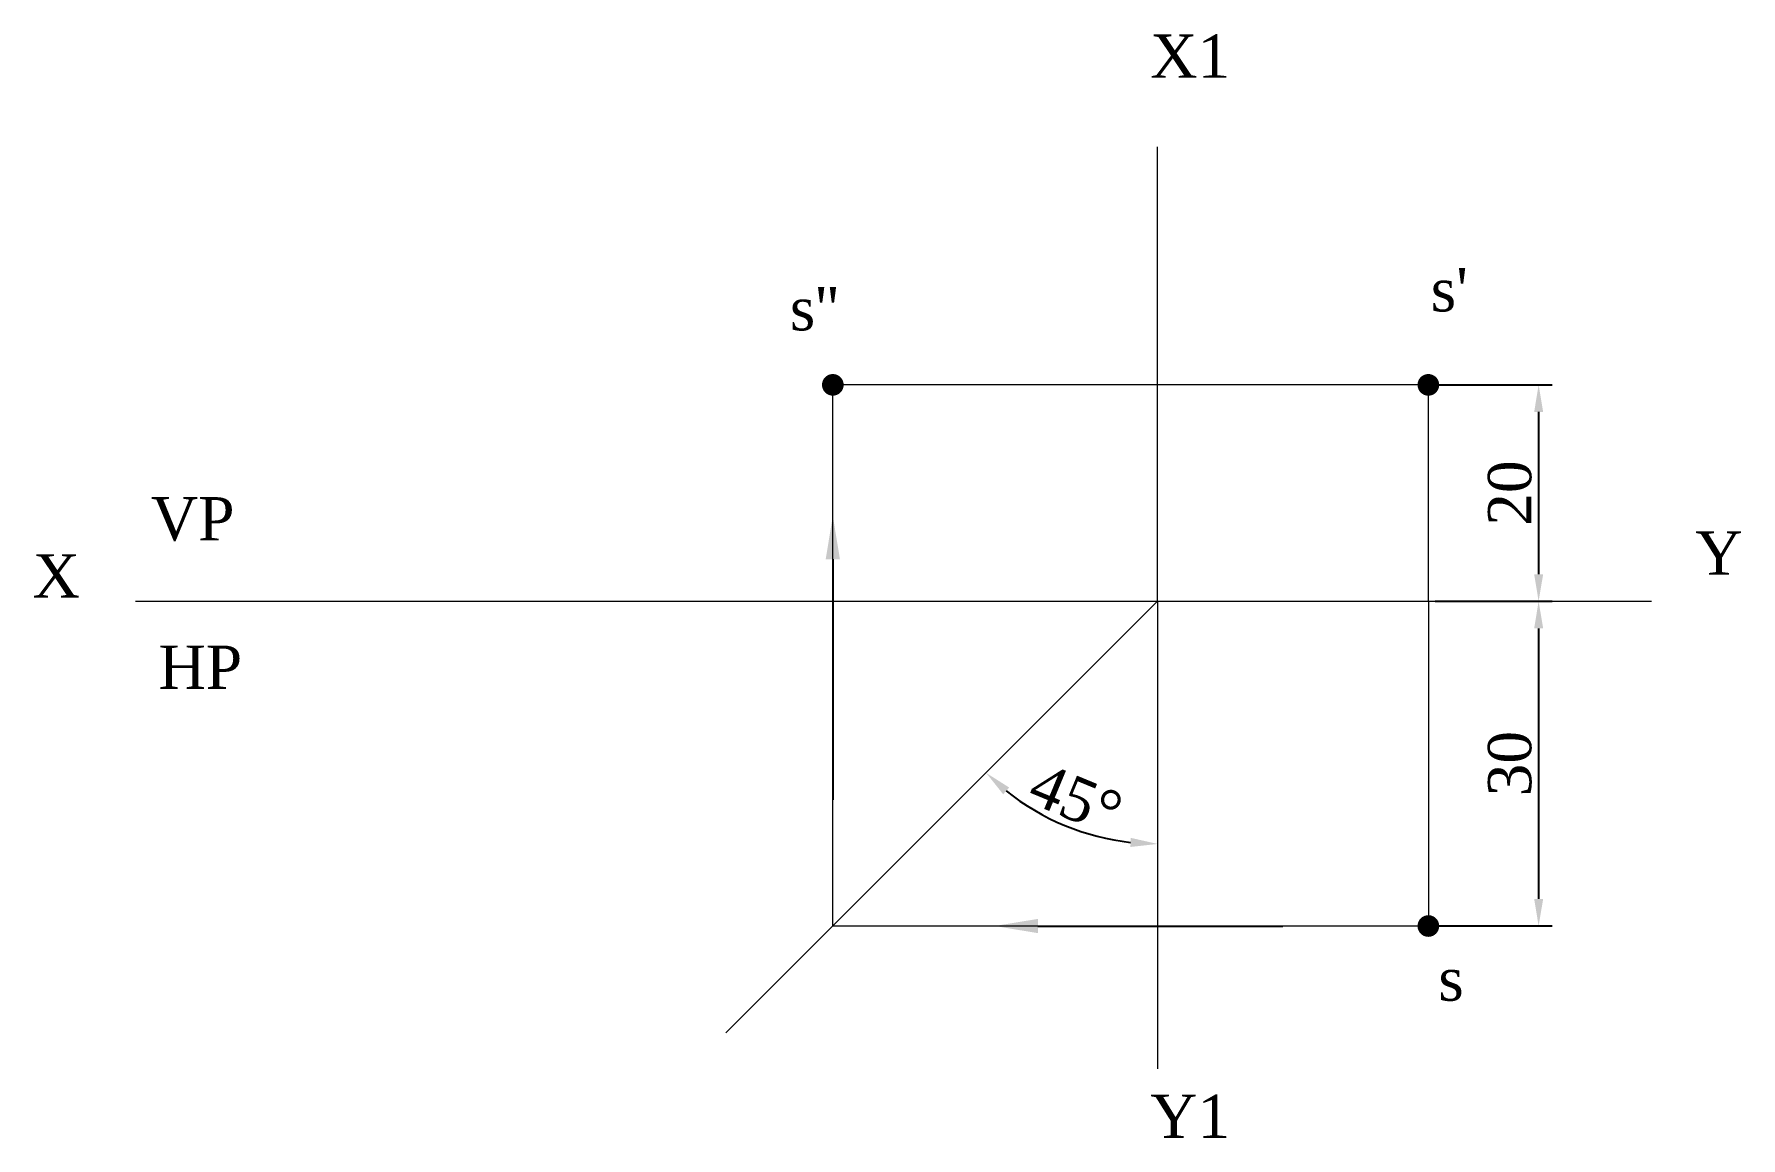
# Paper-space layout 'Layout1' of a CAD drawing. Header units: millimetres. Extents: x 43 to 200, y 35 to 137.
import ezdxf
from ezdxf import colors
from ezdxf.entities.mleader import LeaderData, LeaderLine
from ezdxf.math import Vec2, Vec3

# ---------------------------------------------------------------- set-up
doc = ezdxf.new("R2010")
doc.units = ezdxf.units.MM
for name, color, linetype, lineweight in [('PROJECTION LINE', 5, 'Continuous', 5), ('VISIBLE LINE', 250, 'Continuous', 50), ('XY LINE', 1, 'Continuous', 15)]:
    doc.layers.add(name, color=color, linetype=linetype, lineweight=lineweight)
doc.styles.get("Standard").update_dxf_attribs({"font": 'times.ttf', "height": 4})
doc.dimstyles.new('ISO-25', dxfattribs={"dimtxt": 4, "dimasz": 2.5, "dimexe": 1.25, "dimexo": 0.625, "dimtad": 1, "dimtoh": 1, "dimtxsty": 'Standard', "dimcen": 2.5, "dimadec": 0, "dimazin": 0, "dimtfac": 1, "dimtmove": 0, "dimatfit": 3, "dimfxl": 1, "dimarcsym": 0})

# ---------------------------------------------------------------- blocks, each defined once
blk = doc.blocks.new('*D73')
at = {"layer": 'Defpoints', "color": 0, "transparency": 16777216}
for p in [(146.52, 84.51), (146.52, 84.51), (135.31, 65.09), (106.64, 44.63), (146.52, 41.32)]:
    blk.add_point(p, dxfattribs=at)
at = {"layer": 'PROJECTION LINE', "color": 0, "lineweight": -2, "transparency": 16777216}
blk.add_arc((146.52, 84.51), 22.42, 231.3933, 263.6067, dxfattribs=at)
at = {"layer": 'PROJECTION LINE', "color": 0, "transparency": 16777216}
for points in [[(132.25, 66.68), (132.81, 67.3), (130.67, 68.66)], [(144.04, 62.65), (144, 61.81), (146.52, 62.09)]]:
    blk.add_solid(points, dxfattribs=at)
at = {"layer": 'PROJECTION LINE', "color": 0, "transparency": 16777216, "insert": (138.96, 66.25), "char_height": 4, "attachment_point": 5, "rotation": 337.5}
blk.add_mtext('45°', dxfattribs=at)
blk = doc.blocks.new('*D74')
at = {"layer": 'Defpoints', "color": 0, "transparency": 16777216}
for p in [(171.52, 104.51), (171.52, 84.51), (181.7, 84.51)]:
    blk.add_point(p, dxfattribs=at)
at = {"layer": 'PROJECTION LINE', "color": 0, "lineweight": -2, "transparency": 16777216}
for p, q in [((172.14, 104.51), (182.95, 104.51)), ((181.7, 102.01), (181.7, 87.01)), ((172.14, 84.51), (182.95, 84.51))]:
    blk.add_line(p, q, dxfattribs=at)
at = {"layer": 'PROJECTION LINE', "color": 0, "transparency": 16777216}
for points in [[(181.29, 102.01), (182.12, 102.01), (181.7, 104.51)], [(181.29, 87.01), (182.12, 87.01), (181.7, 84.51)]]:
    blk.add_solid(points, dxfattribs=at)
at = {"layer": 'PROJECTION LINE', "color": 0, "transparency": 16777216, "insert": (179.05, 94.51), "char_height": 4, "attachment_point": 5, "rotation": 90}
blk.add_mtext('20', dxfattribs=at)
blk = doc.blocks.new('*D75')
at = {"layer": 'Defpoints', "color": 0, "transparency": 16777216}
for p in [(171.52, 84.51), (171.52, 54.51), (181.7, 54.51)]:
    blk.add_point(p, dxfattribs=at)
at = {"layer": 'PROJECTION LINE', "color": 0, "lineweight": -2, "transparency": 16777216}
for p, q in [((172.14, 84.51), (182.95, 84.51)), ((181.7, 82.01), (181.7, 57.01)), ((172.14, 54.51), (182.95, 54.51))]:
    blk.add_line(p, q, dxfattribs=at)
at = {"layer": 'PROJECTION LINE', "color": 0, "transparency": 16777216}
for points in [[(181.29, 82.01), (182.12, 82.01), (181.7, 84.51)], [(181.29, 57.01), (182.12, 57.01), (181.7, 54.51)]]:
    blk.add_solid(points, dxfattribs=at)
at = {"layer": 'PROJECTION LINE', "color": 0, "transparency": 16777216, "insert": (179.05, 69.51), "char_height": 4, "attachment_point": 5, "rotation": 90}
blk.add_mtext('30', dxfattribs=at)

psp = doc.layouts.get("Layout1")

# ---------------------------------------------------------------- linework, layer by layer
at = {"layer": 'PROJECTION LINE'}
for p, q in [((146.517, 84.507), (146.517, 126.492)), ((116.517, 54.507), (116.517, 104.507)), ((171.517, 104.507), (116.517, 104.507)), ((171.517, 84.507), (171.517, 104.507)), ((146.517, 84.507), (106.638, 44.628)), ((146.517, 84.507), (146.517, 41.32)), ((171.517, 84.507), (171.517, 54.507)), ((171.517, 54.507), (116.517, 54.507))]:
    psp.add_line(p, q, dxfattribs=at)
at = {"layer": 'PROJECTION LINE', "const_width": 1}
for points in [[(116.017, 104.507, 1), (117.017, 104.507, 1)], [(171.017, 104.507, 1), (172.017, 104.507, 1)], [(171.017, 54.507, 1), (172.017, 54.507, 1)]]:
    psp.add_lwpolyline(points, format="xyb", close=True, dxfattribs=at)
at = {"layer": 'XY LINE'}
psp.add_line((52.131, 84.507), (192.131, 84.507), dxfattribs=at)

# ---------------------------------------------------------------- texts
at = {"layer": 'PROJECTION LINE'}
for s, p in [('X1', (145.828, 132.88)), ("s'", (171.735, 111.294)), ("s''", (112.543, 109.544)), ('s', (172.436, 47.608)), ('Y1', (145.828, 34.932))]:
    psp.add_text(s, height=4, dxfattribs=at).set_placement(p)
at = {"layer": 'VISIBLE LINE'}
for s, p in [('VP', (53.54, 90.137)), ('HP', (54.244, 76.415))]:
    psp.add_text(s, height=4, dxfattribs=at).set_placement(p)
at = {"layer": 'XY LINE'}
for s, p in [('Y', (196.169, 86.97)), ('X', (42.622, 84.859))]:
    psp.add_text(s, height=4, dxfattribs=at).set_placement(p)

# ---------------------------------------------------------------- dimensions: what is measured, and where the dimension line sits
at = {"layer": 'PROJECTION LINE'}
for base, p1, p2, picture, middle in [((181.705, 84.507), (171.517, 104.507), (171.517, 84.507), '*D74', (179.045, 94.507)), ((181.705, 54.507), (171.517, 84.507), (171.517, 54.507), '*D75', (179.045, 69.507))]:
    dim = psp.add_linear_dim(base=base, p1=p1, p2=p2, angle=90, dimstyle='ISO-25', dxfattribs=at)
    dim.commit()
    dim.dimension.update_dxf_attribs({"geometry": picture, "text_midpoint": middle})
dim = psp.add_angular_dim_2l(base=(135.309, 65.094), line1=((146.517, 84.507), (146.517, 41.32)), line2=((146.517, 84.507), (106.638, 44.628)), dimstyle='ISO-25', dxfattribs=at)
dim.commit()
dim.dimension.update_dxf_attribs({"geometry": '*D73', "text_midpoint": (138.956, 66.255)})

# ---------------------------------------------------------------- leaders
ml = psp.add_multileader_mtext('Standard', dxfattribs=at)
ml.set_content('')
ml.set_leader_properties()
ml.build(insert=Vec2(0, 0))
ml.multileader.update_dxf_attribs({"has_dogleg": 0})
ctx = ml.context
ctx.base_point, ctx.plane_origin = Vec3(116.517, 66.154), Vec3(116.517, 92.398)
notes = []
notes.append((ctx, [(1, (1, 1, 0), (108.517, 66.154), (1, 0), 8, [(0, [(116.517, 92.398)], 0, [])])]))
ctx.mtext, ml.multileader.dxf.content_type = None, 0
ml = psp.add_multileader_mtext('Standard', dxfattribs=at)
ml.set_content('')
ml.set_leader_properties()
ml.build(insert=Vec2(0, 0))
ml.multileader.update_dxf_attribs({"has_dogleg": 0})
ctx = ml.context
ctx.base_point, ctx.plane_origin = Vec3(158.075, 54.507), Vec3(131.456, 54.507)
notes.append((ctx, [(0, (1, 1, 0), (150.075, 54.507), (1, 0), 8, [(0, [(131.456, 54.507)], 0, [])])]))
ctx.mtext, ml.multileader.dxf.content_type = None, 0
for ctx, leaders in notes:
    for number, flags, end, landing, length, lines in leaders:
        leader = LeaderData()
        leader.index, (leader.has_last_leader_line, leader.has_dogleg_vector, leader.attachment_direction) = number, flags
        leader.last_leader_point, leader.dogleg_vector, leader.dogleg_length = Vec3(end), Vec3(landing), length
        for number, points, colour, breaks in lines:
            line = LeaderLine()
            line.index, line.vertices, line.color, line.breaks = number, Vec3.list(points), colors.encode_raw_color(colour), breaks
            leader.lines.append(line)
        ctx.leaders.append(leader)

doc.saveas('drawing.dxf')
